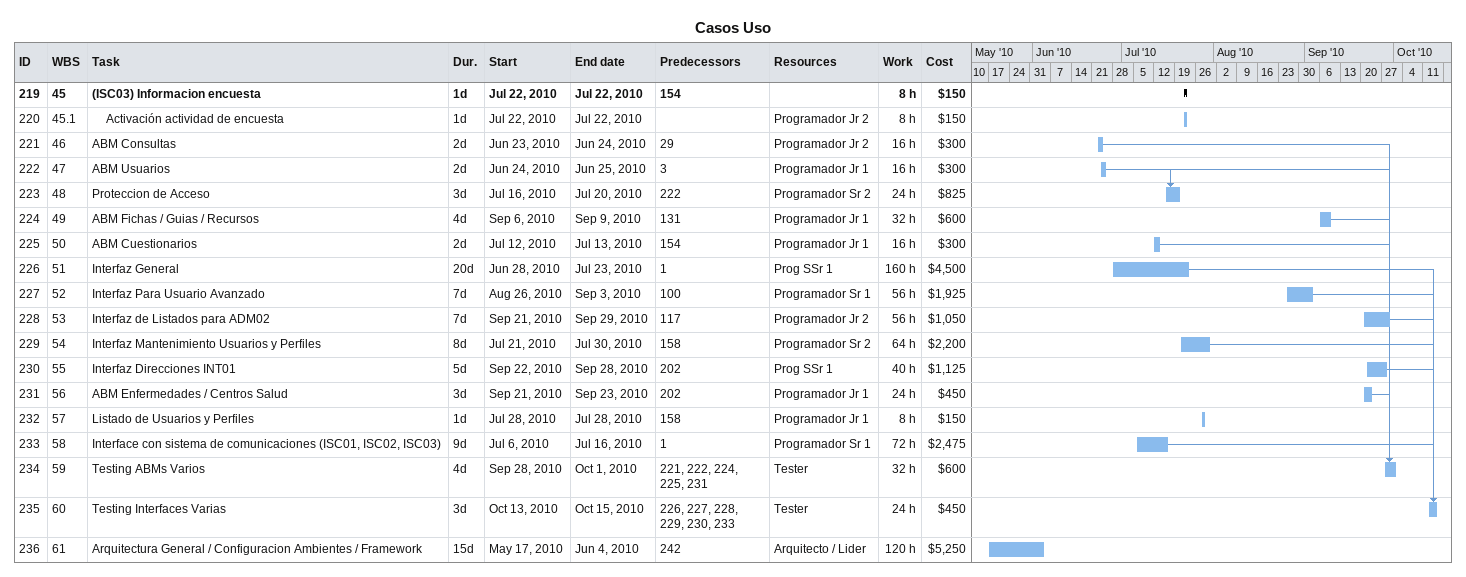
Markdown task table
Casos Uso

| ID | WBS | Task | Duration | Start | Finish | Predecessors | Resources | Work (h) | Cost ($) |
|---|---|---|---|---|---|---|---|---|---|
| 219 | 45 | **(ISC03) Informacion encuesta** | 1d | 2010-07-22 | 2010-07-22 | 154 |  | 8 | 150 |
| 220 | 45.1 | Activación actividad de encuesta | 1d | 2010-07-22 | 2010-07-22 |  | Programador Jr 2 | 8 | 150 |
| 221 | 46 | ABM Consultas | 2d | 2010-06-23 | 2010-06-24 | 29 | Programador Jr 2 | 16 | 300 |
| 222 | 47 | ABM Usuarios | 2d | 2010-06-24 | 2010-06-25 | 3 | Programador Jr 1 | 16 | 300 |
| 223 | 48 | Proteccion de Acceso | 3d | 2010-07-16 | 2010-07-20 | 222 | Programador Sr 2 | 24 | 825 |
| 224 | 49 | ABM Fichas / Guias / Recursos | 4d | 2010-09-06 | 2010-09-09 | 131 | Programador Jr 1 | 32 | 600 |
| 225 | 50 | ABM Cuestionarios | 2d | 2010-07-12 | 2010-07-13 | 154 | Programador Jr 1 | 16 | 300 |
| 226 | 51 | Interfaz General | 20d | 2010-06-28 | 2010-07-23 | 1 | Prog SSr 1 | 160 | 4500 |
| 227 | 52 | Interfaz Para Usuario Avanzado | 7d | 2010-08-26 | 2010-09-03 | 100 | Programador Sr 1 | 56 | 1925 |
| 228 | 53 | Interfaz de Listados para ADM02 | 7d | 2010-09-21 | 2010-09-29 | 117 | Programador Jr 2 | 56 | 1050 |
| 229 | 54 | Interfaz Mantenimiento Usuarios y Perfiles | 8d | 2010-07-21 | 2010-07-30 | 158 | Programador Sr 2 | 64 | 2200 |
| 230 | 55 | Interfaz Direcciones INT01 | 5d | 2010-09-22 | 2010-09-28 | 202 | Prog SSr 1 | 40 | 1125 |
| 231 | 56 | ABM Enfermedades / Centros Salud | 3d | 2010-09-21 | 2010-09-23 | 202 | Programador Jr 1 | 24 | 450 |
| 232 | 57 | Listado de Usuarios y Perfiles | 1d | 2010-07-28 | 2010-07-28 | 158 | Programador Jr 1 | 8 | 150 |
| 233 | 58 | Interface con sistema de comunicaciones (ISC01, ISC02, ISC03) | 9d | 2010-07-06 | 2010-07-16 | 1 | Programador Sr 1 | 72 | 2475 |
| 234 | 59 | Testing ABMs Varios | 4d | 2010-09-28 | 2010-10-01 | 221, 222, 224, 225, 231 | Tester | 32 | 600 |
| 235 | 60 | Testing Interfaces Varias | 3d | 2010-10-13 | 2010-10-15 | 226, 227, 228, 229, 230, 233 | Tester | 24 | 450 |
| 236 | 61 | Arquitectura General / Configuracion Ambientes / Framework | 15d | 2010-05-17 | 2010-06-04 | 242 | Arquitecto / Lider | 120 | 5250 |
